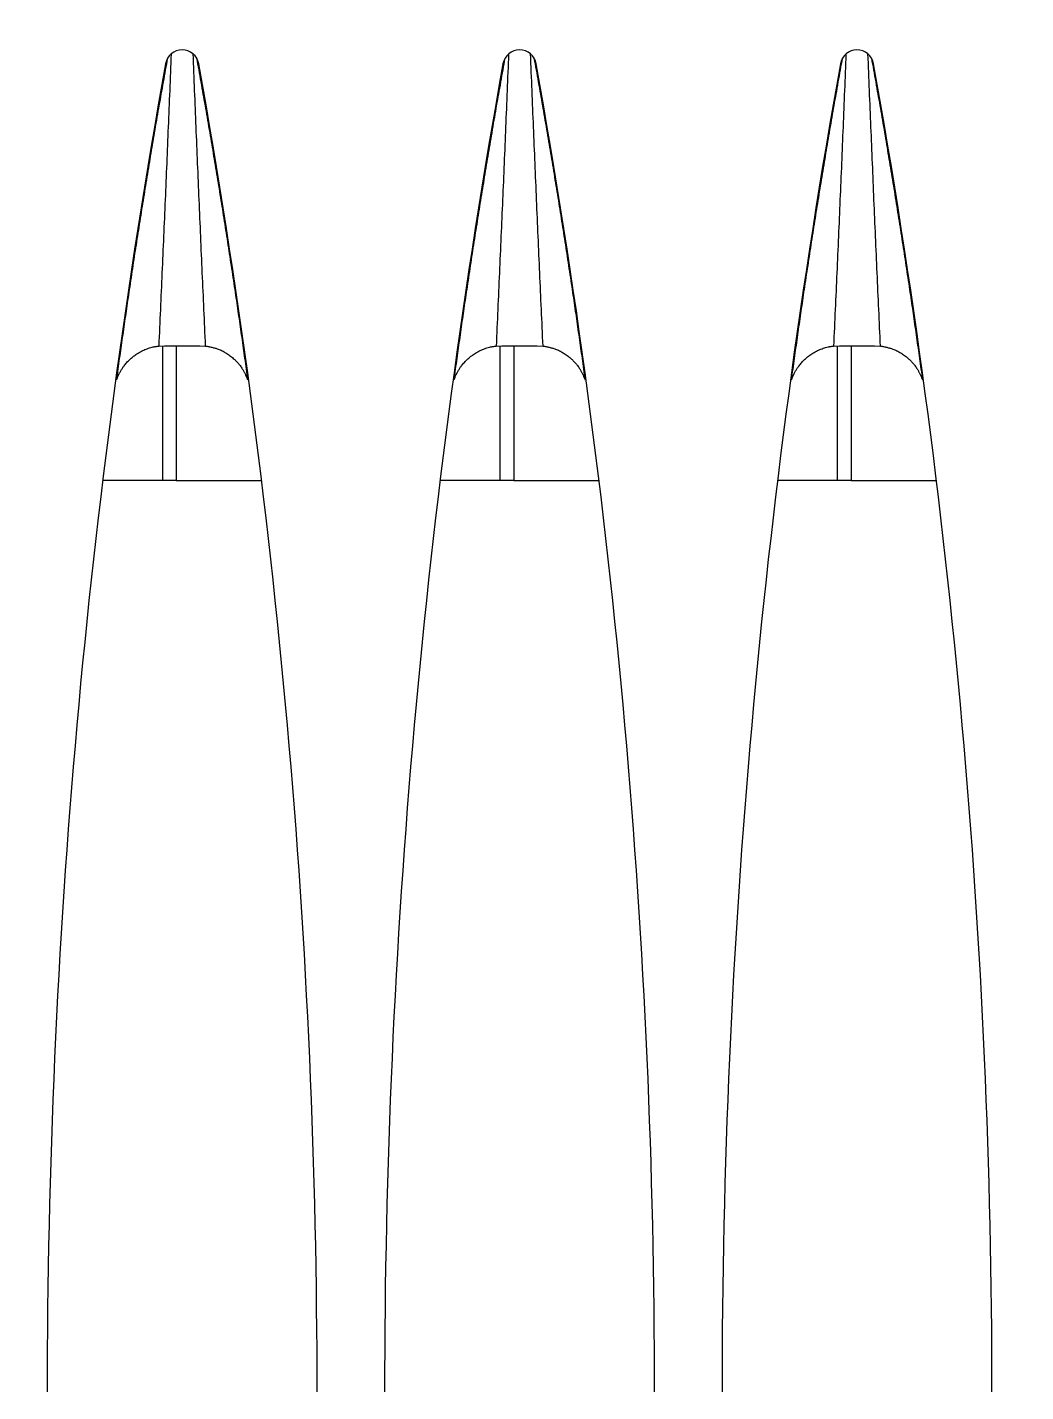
# Model space of a CAD drawing. Header units: metres. Extents: x -101133.8 to -101066.7, y -24899.3 to -24824.7.
# Drawn here: x -101108.21287 to -101108.18328, y -24833.45053 to -24833.41009 of the extents above; entities that cross this region are included whole.
import ezdxf

# ---------------------------------------------------------------- set-up
doc = ezdxf.new("R2010")
doc.units = ezdxf.units.M
doc.header["$LTSCALE"] = 0.2
doc.header["$PDSIZE"] = -5
doc.layers.add('CMT-COTATION DIVERS', color=1, linetype='Continuous')
doc.layers.add('CMT-CVC-MATERIEL', color=30, linetype='Continuous')
doc.styles.get("Standard").update_dxf_attribs({"font": 'arial.ttf'})
doc.dimstyles.get("Standard").update_dxf_attribs({"dimtxt": 0.18, "dimasz": 0.18, "dimexe": 0.18, "dimexo": 0.0625, "dimgap": 0.09, "dimtad": 0, "dimtih": 1, "dimtoh": 1, "dimdec": 4, "dimzin": 0, "dimdsep": 46, "dimtxsty": 'Standard', "dimcen": 0.09, "dimadec": 0, "dimazin": 0, "dimtfac": 1, "dimtdec": 4, "dimtofl": 0, "dimtmove": 0, "dimatfit": 3, "dimfxl": 1, "dimtolj": 1, "dimtzin": 0, "dimarcsym": 0})

# ---------------------------------------------------------------- blocks, each defined once
blk = doc.blocks.new('Cassette 600x600')
at = {"linetype": 'Continuous', "lineweight": 13}
for p, q in [((-20444.73, 372.832), (-20444.73, 375.361)), ((-20449.23, 374.73), (-20449.23, 374.764)), ((-20455.73, 373.702), (-20455.73, 373.736)), ((-20448.73, 373.527), (-20448.72, 373.7)), ((-20448.73, 372.832), (-20444.73, 372.832)), ((-20444.73, 372.832), (-20444.73, 372.421)), ((-20448.72, 372.31), (-20448.73, 372.483)), ((-20448.726, 372.421), (-20444.73, 372.421)), ((-20444.73, 372.421), (-20444.73, 370.649)), ((-20455.73, 372.274), (-20455.73, 372.308)), ((-20449.23, 371.246), (-20449.23, 371.28)), ((-20444.73, 362.832), (-20444.73, 365.361)), ((-20449.23, 364.73), (-20449.23, 364.764)), ((-20455.73, 363.702), (-20455.73, 363.736)), ((-20448.73, 363.527), (-20448.72, 363.7)), ((-20448.73, 362.832), (-20444.73, 362.832)), ((-20444.73, 362.832), (-20444.73, 362.421)), ((-20455.73, 362.274), (-20455.73, 362.308)), ((-20448.72, 362.31), (-20448.73, 362.483)), ((-20448.726, 362.421), (-20444.73, 362.421)), ((-20444.73, 362.421), (-20444.73, 360.649)), ((-20449.23, 361.246), (-20449.23, 361.28)), ((-20444.73, 352.832), (-20444.73, 355.361)), ((-20449.23, 354.73), (-20449.23, 354.764)), ((-20455.73, 353.702), (-20455.73, 353.736)), ((-20448.73, 353.527), (-20448.72, 353.7)), ((-20448.73, 352.832), (-20444.73, 352.832)), ((-20444.73, 352.832), (-20444.73, 352.421)), ((-20455.73, 352.274), (-20455.73, 352.308)), ((-20448.72, 352.31), (-20448.73, 352.483)), ((-20448.726, 352.421), (-20444.73, 352.421)), ((-20444.73, 352.421), (-20444.73, 350.649)), ((-20449.23, 351.246), (-20449.23, 351.28))]:
    blk.add_line(p, q, dxfattribs=at)
for centre, radius, start, end in [((-20417.73, 154.505), 222.5, 90, 100.18749), ((-20456.995, 373.005), 0.5, 100.1875, 259.8125), ((-20417.73, 591.505), 222.5, 259.81251, 270), ((-20417.73, 144.505), 222.5, 90, 100.18749), ((-20456.995, 363.005), 0.5, 100.1875, 259.8125), ((-20417.73, 581.505), 222.5, 259.81251, 270), ((-20417.73, 134.505), 222.5, 90, 100.18749), ((-20456.995, 353.005), 0.5, 100.1875, 259.8125), ((-20417.73, 571.505), 222.5, 259.81251, 270)]:
    blk.add_arc(centre, radius, start, end, dxfattribs=at)
for points, knots in [([(-20457.255, 373.432), (-20457.136, 373.453), (-20457.018, 373.475), (-20456.9, 373.496), (-20456.782, 373.517), (-20456.664, 373.538), (-20456.544, 373.559), (-20456.424, 373.581), (-20456.3, 373.602), (-20456.188, 373.622), (-20456.077, 373.642), (-20455.977, 373.66), (-20455.833, 373.685), (-20455.644, 373.718), (-20455.378, 373.764), (-20455.133, 373.806), (-20454.889, 373.848), (-20454.664, 373.886), (-20454.434, 373.924), (-20454.204, 373.963), (-20453.968, 374.002), (-20453.734, 374.04), (-20453.5, 374.079), (-20453.267, 374.117), (-20453.034, 374.154), (-20452.8, 374.192), (-20452.567, 374.229), (-20452.333, 374.266), (-20452.099, 374.303), (-20451.865, 374.34), (-20451.632, 374.376), (-20451.399, 374.412), (-20451.168, 374.447), (-20450.931, 374.483), (-20450.694, 374.519), (-20450.451, 374.555), (-20450.229, 374.588), (-20450.008, 374.621), (-20449.808, 374.65), (-20449.602, 374.679), (-20449.396, 374.709), (-20449.185, 374.739), (-20448.975, 374.769), (-20448.764, 374.799), (-20448.556, 374.828), (-20448.347, 374.857), (-20448.138, 374.887), (-20447.929, 374.916), (-20447.719, 374.945)], [0, 0, 0, 0, 1, 1, 1, 2, 2, 2, 3, 3, 3, 4, 4, 4, 5, 5, 5, 6, 6, 6, 7, 7, 7, 8, 8, 8, 9, 9, 9, 10, 10, 10, 11, 11, 11, 12, 12, 12, 13, 13, 13, 14, 14, 14, 15, 15, 15, 16, 16, 16, 16]), ([(-20448.72, 373.7), (-20448.714, 373.731), (-20448.708, 373.762), (-20448.702, 373.793), (-20448.696, 373.824), (-20448.689, 373.855), (-20448.682, 373.886), (-20448.675, 373.918), (-20448.666, 373.949), (-20448.658, 373.979), (-20448.649, 374.009), (-20448.641, 374.037), (-20448.628, 374.071), (-20448.615, 374.106), (-20448.597, 374.148), (-20448.578, 374.187), (-20448.559, 374.227), (-20448.538, 374.265), (-20448.516, 374.302), (-20448.493, 374.338), (-20448.469, 374.375), (-20448.441, 374.413), (-20448.413, 374.45), (-20448.381, 374.49), (-20448.354, 374.52), (-20448.327, 374.551), (-20448.306, 374.574), (-20448.282, 374.598), (-20448.257, 374.622), (-20448.23, 374.648), (-20448.202, 374.671), (-20448.175, 374.695), (-20448.147, 374.717), (-20448.116, 374.74), (-20448.084, 374.762), (-20448.049, 374.785), (-20448.021, 374.802), (-20447.993, 374.819), (-20447.972, 374.829), (-20447.949, 374.841), (-20447.926, 374.853), (-20447.9, 374.866), (-20447.874, 374.878), (-20447.849, 374.889), (-20447.823, 374.901), (-20447.797, 374.912), (-20447.772, 374.923), (-20447.745, 374.934), (-20447.719, 374.945)], [0, 0, 0, 0, 1, 1, 1, 2, 2, 2, 3, 3, 3, 4, 4, 4, 5, 5, 5, 6, 6, 6, 7, 7, 7, 8, 8, 8, 9, 9, 9, 10, 10, 10, 11, 11, 11, 12, 12, 12, 13, 13, 13, 14, 14, 14, 15, 15, 15, 16, 16, 16, 16]), ([(-20448.72, 373.7), (-20449.081, 373.684), (-20449.442, 373.668), (-20449.803, 373.651), (-20450.164, 373.635), (-20450.525, 373.619), (-20450.885, 373.603), (-20451.246, 373.587), (-20451.607, 373.571), (-20451.968, 373.556), (-20452.329, 373.54), (-20452.69, 373.524), (-20453.05, 373.509), (-20453.411, 373.494), (-20453.771, 373.479), (-20454.132, 373.464), (-20454.492, 373.449), (-20454.852, 373.434), (-20455.212, 373.419), (-20455.573, 373.404), (-20455.933, 373.39), (-20456.293, 373.375), (-20456.653, 373.36), (-20457.014, 373.346), (-20457.374, 373.331)], [0, 0, 0, 0, 1, 1, 1, 2, 2, 2, 3, 3, 3, 4, 4, 4, 5, 5, 5, 6, 6, 6, 7, 7, 7, 8, 8, 8, 8]), ([(-20448.73, 372.483), (-20448.73, 372.503), (-20448.73, 372.524), (-20448.73, 372.544), (-20448.73, 372.565), (-20448.73, 372.585), (-20448.73, 372.606), (-20448.73, 372.627), (-20448.73, 372.648), (-20448.73, 372.669), (-20448.73, 372.69), (-20448.73, 372.711), (-20448.73, 372.733), (-20448.73, 372.755), (-20448.73, 372.777), (-20448.73, 372.799), (-20448.73, 372.822), (-20448.73, 372.844), (-20448.73, 372.867), (-20448.73, 372.89), (-20448.73, 372.912), (-20448.73, 372.935), (-20448.73, 372.958), (-20448.73, 372.981), (-20448.73, 373.004), (-20448.73, 373.028), (-20448.73, 373.051), (-20448.73, 373.074), (-20448.73, 373.097), (-20448.73, 373.12), (-20448.73, 373.142), (-20448.73, 373.165), (-20448.73, 373.188), (-20448.73, 373.21), (-20448.73, 373.232), (-20448.73, 373.254), (-20448.73, 373.276), (-20448.73, 373.298), (-20448.73, 373.319), (-20448.73, 373.341), (-20448.73, 373.362), (-20448.73, 373.383), (-20448.73, 373.404), (-20448.73, 373.425), (-20448.73, 373.445), (-20448.73, 373.466), (-20448.73, 373.486), (-20448.73, 373.507), (-20448.73, 373.527)], [0, 0, 0, 0, 1, 1, 1, 2, 2, 2, 3, 3, 3, 4, 4, 4, 5, 5, 5, 6, 6, 6, 7, 7, 7, 8, 8, 8, 9, 9, 9, 10, 10, 10, 11, 11, 11, 12, 12, 12, 13, 13, 13, 14, 14, 14, 15, 15, 15, 16, 16, 16, 16]), ([(-20457.374, 372.679), (-20457.014, 372.664), (-20456.653, 372.65), (-20456.293, 372.635), (-20455.933, 372.621), (-20455.573, 372.606), (-20455.212, 372.591), (-20454.852, 372.576), (-20454.492, 372.562), (-20454.132, 372.547), (-20453.771, 372.532), (-20453.411, 372.517), (-20453.05, 372.501), (-20452.69, 372.486), (-20452.329, 372.47), (-20451.968, 372.455), (-20451.607, 372.439), (-20451.246, 372.423), (-20450.885, 372.407), (-20450.525, 372.391), (-20450.164, 372.375), (-20449.803, 372.359), (-20449.442, 372.343), (-20449.081, 372.327), (-20448.72, 372.31)], [0, 0, 0, 0, 1, 1, 1, 2, 2, 2, 3, 3, 3, 4, 4, 4, 5, 5, 5, 6, 6, 6, 7, 7, 7, 8, 8, 8, 8]), ([(-20447.719, 371.065), (-20447.929, 371.094), (-20448.138, 371.124), (-20448.347, 371.153), (-20448.556, 371.182), (-20448.764, 371.212), (-20448.975, 371.241), (-20449.185, 371.271), (-20449.396, 371.301), (-20449.602, 371.331), (-20449.808, 371.361), (-20450.008, 371.39), (-20450.229, 371.422), (-20450.451, 371.455), (-20450.694, 371.491), (-20450.931, 371.527), (-20451.168, 371.563), (-20451.399, 371.598), (-20451.632, 371.634), (-20451.865, 371.67), (-20452.099, 371.707), (-20452.333, 371.744), (-20452.567, 371.781), (-20452.8, 371.818), (-20453.034, 371.856), (-20453.267, 371.894), (-20453.5, 371.931), (-20453.734, 371.97), (-20453.968, 372.008), (-20454.204, 372.048), (-20454.434, 372.086), (-20454.664, 372.125), (-20454.888, 372.163), (-20455.133, 372.204), (-20455.378, 372.246), (-20455.644, 372.292), (-20455.833, 372.325), (-20455.977, 372.351), (-20456.077, 372.368), (-20456.188, 372.388), (-20456.3, 372.408), (-20456.424, 372.43), (-20456.544, 372.451), (-20456.664, 372.473), (-20456.782, 372.493), (-20456.9, 372.515), (-20457.018, 372.536), (-20457.136, 372.557), (-20457.255, 372.578)], [0, 0, 0, 0, 1, 1, 1, 2, 2, 2, 3, 3, 3, 4, 4, 4, 5, 5, 5, 6, 6, 6, 7, 7, 7, 8, 8, 8, 9, 9, 9, 10, 10, 10, 11, 11, 11, 12, 12, 12, 13, 13, 13, 14, 14, 14, 15, 15, 15, 16, 16, 16, 16]), ([(-20447.719, 371.065), (-20447.727, 371.068), (-20447.735, 371.071), (-20447.743, 371.074), (-20447.751, 371.077), (-20447.759, 371.08), (-20447.767, 371.083), (-20447.775, 371.086), (-20447.783, 371.089), (-20447.79, 371.092), (-20447.798, 371.095), (-20447.805, 371.098), (-20447.814, 371.101), (-20447.836, 371.111), (-20447.871, 371.126), (-20447.901, 371.141), (-20447.932, 371.156), (-20447.958, 371.17), (-20447.984, 371.186), (-20448.011, 371.202), (-20448.039, 371.219), (-20448.063, 371.235), (-20448.088, 371.251), (-20448.109, 371.266), (-20448.137, 371.288), (-20448.166, 371.311), (-20448.202, 371.34), (-20448.233, 371.368), (-20448.265, 371.397), (-20448.293, 371.424), (-20448.32, 371.453), (-20448.348, 371.483), (-20448.375, 371.514), (-20448.398, 371.543), (-20448.422, 371.571), (-20448.442, 371.598), (-20448.467, 371.635), (-20448.493, 371.672), (-20448.523, 371.72), (-20448.548, 371.767), (-20448.574, 371.813), (-20448.595, 371.857), (-20448.614, 371.902), (-20448.633, 371.946), (-20448.649, 371.99), (-20448.664, 372.039), (-20448.678, 372.088), (-20448.691, 372.142), (-20448.698, 372.178), (-20448.701, 372.19), (-20448.703, 372.2), (-20448.705, 372.211), (-20448.706, 372.221), (-20448.708, 372.233), (-20448.71, 372.244), (-20448.712, 372.255), (-20448.713, 372.266), (-20448.715, 372.277), (-20448.717, 372.288), (-20448.718, 372.299), (-20448.72, 372.31)], [0, 0, 0, 0, 1, 1, 1, 2, 2, 2, 3, 3, 3, 4, 4, 4, 5, 5, 5, 6, 6, 6, 7, 7, 7, 8, 8, 8, 9, 9, 9, 10, 10, 10, 11, 11, 11, 12, 12, 12, 13, 13, 13, 14, 14, 14, 15, 15, 15, 16, 16, 16, 17, 17, 17, 18, 18, 18, 19, 19, 19, 20, 20, 20, 20]), ([(-20457.255, 363.432), (-20457.136, 363.453), (-20457.018, 363.475), (-20456.9, 363.496), (-20456.782, 363.517), (-20456.664, 363.538), (-20456.544, 363.559), (-20456.424, 363.581), (-20456.3, 363.602), (-20456.188, 363.622), (-20456.077, 363.642), (-20455.977, 363.66), (-20455.833, 363.685), (-20455.644, 363.718), (-20455.378, 363.764), (-20455.133, 363.806), (-20454.889, 363.848), (-20454.664, 363.886), (-20454.434, 363.924), (-20454.204, 363.963), (-20453.968, 364.002), (-20453.734, 364.04), (-20453.5, 364.079), (-20453.267, 364.117), (-20453.034, 364.154), (-20452.8, 364.192), (-20452.567, 364.229), (-20452.333, 364.266), (-20452.099, 364.303), (-20451.865, 364.34), (-20451.632, 364.376), (-20451.399, 364.412), (-20451.168, 364.447), (-20450.931, 364.483), (-20450.694, 364.519), (-20450.451, 364.555), (-20450.229, 364.588), (-20450.008, 364.621), (-20449.808, 364.65), (-20449.602, 364.679), (-20449.396, 364.709), (-20449.185, 364.739), (-20448.975, 364.769), (-20448.764, 364.799), (-20448.556, 364.828), (-20448.347, 364.857), (-20448.138, 364.887), (-20447.929, 364.916), (-20447.719, 364.945)], [0, 0, 0, 0, 1, 1, 1, 2, 2, 2, 3, 3, 3, 4, 4, 4, 5, 5, 5, 6, 6, 6, 7, 7, 7, 8, 8, 8, 9, 9, 9, 10, 10, 10, 11, 11, 11, 12, 12, 12, 13, 13, 13, 14, 14, 14, 15, 15, 15, 16, 16, 16, 16]), ([(-20448.72, 363.7), (-20448.714, 363.731), (-20448.708, 363.762), (-20448.702, 363.793), (-20448.696, 363.824), (-20448.689, 363.855), (-20448.682, 363.886), (-20448.675, 363.918), (-20448.666, 363.949), (-20448.658, 363.979), (-20448.649, 364.009), (-20448.641, 364.037), (-20448.628, 364.071), (-20448.615, 364.106), (-20448.597, 364.148), (-20448.578, 364.187), (-20448.559, 364.227), (-20448.538, 364.265), (-20448.516, 364.301), (-20448.493, 364.338), (-20448.469, 364.375), (-20448.441, 364.413), (-20448.413, 364.45), (-20448.381, 364.49), (-20448.354, 364.52), (-20448.327, 364.551), (-20448.306, 364.574), (-20448.282, 364.598), (-20448.257, 364.622), (-20448.23, 364.648), (-20448.202, 364.671), (-20448.175, 364.695), (-20448.147, 364.717), (-20448.116, 364.74), (-20448.084, 364.762), (-20448.049, 364.785), (-20448.021, 364.802), (-20447.993, 364.819), (-20447.972, 364.829), (-20447.949, 364.841), (-20447.926, 364.853), (-20447.9, 364.866), (-20447.874, 364.878), (-20447.849, 364.889), (-20447.823, 364.901), (-20447.797, 364.912), (-20447.772, 364.923), (-20447.745, 364.934), (-20447.719, 364.945)], [0, 0, 0, 0, 1, 1, 1, 2, 2, 2, 3, 3, 3, 4, 4, 4, 5, 5, 5, 6, 6, 6, 7, 7, 7, 8, 8, 8, 9, 9, 9, 10, 10, 10, 11, 11, 11, 12, 12, 12, 13, 13, 13, 14, 14, 14, 15, 15, 15, 16, 16, 16, 16]), ([(-20448.72, 363.7), (-20449.081, 363.684), (-20449.442, 363.668), (-20449.803, 363.651), (-20450.164, 363.635), (-20450.525, 363.619), (-20450.885, 363.603), (-20451.246, 363.587), (-20451.607, 363.571), (-20451.968, 363.556), (-20452.329, 363.54), (-20452.69, 363.524), (-20453.05, 363.509), (-20453.411, 363.494), (-20453.771, 363.479), (-20454.132, 363.464), (-20454.492, 363.449), (-20454.852, 363.434), (-20455.212, 363.419), (-20455.573, 363.404), (-20455.933, 363.39), (-20456.293, 363.375), (-20456.653, 363.36), (-20457.014, 363.346), (-20457.374, 363.331)], [0, 0, 0, 0, 1, 1, 1, 2, 2, 2, 3, 3, 3, 4, 4, 4, 5, 5, 5, 6, 6, 6, 7, 7, 7, 8, 8, 8, 8]), ([(-20448.73, 362.483), (-20448.73, 362.503), (-20448.73, 362.524), (-20448.73, 362.544), (-20448.73, 362.565), (-20448.73, 362.585), (-20448.73, 362.606), (-20448.73, 362.627), (-20448.73, 362.648), (-20448.73, 362.669), (-20448.73, 362.69), (-20448.73, 362.711), (-20448.73, 362.733), (-20448.73, 362.755), (-20448.73, 362.777), (-20448.73, 362.799), (-20448.73, 362.822), (-20448.73, 362.844), (-20448.73, 362.867), (-20448.73, 362.89), (-20448.73, 362.912), (-20448.73, 362.935), (-20448.73, 362.958), (-20448.73, 362.981), (-20448.73, 363.004), (-20448.73, 363.028), (-20448.73, 363.051), (-20448.73, 363.074), (-20448.73, 363.097), (-20448.73, 363.119), (-20448.73, 363.142), (-20448.73, 363.165), (-20448.73, 363.188), (-20448.73, 363.21), (-20448.73, 363.232), (-20448.73, 363.254), (-20448.73, 363.276), (-20448.73, 363.298), (-20448.73, 363.319), (-20448.73, 363.341), (-20448.73, 363.362), (-20448.73, 363.383), (-20448.73, 363.404), (-20448.73, 363.425), (-20448.73, 363.445), (-20448.73, 363.466), (-20448.73, 363.486), (-20448.73, 363.507), (-20448.73, 363.527)], [0, 0, 0, 0, 1, 1, 1, 2, 2, 2, 3, 3, 3, 4, 4, 4, 5, 5, 5, 6, 6, 6, 7, 7, 7, 8, 8, 8, 9, 9, 9, 10, 10, 10, 11, 11, 11, 12, 12, 12, 13, 13, 13, 14, 14, 14, 15, 15, 15, 16, 16, 16, 16]), ([(-20457.374, 362.679), (-20457.014, 362.664), (-20456.653, 362.65), (-20456.293, 362.635), (-20455.933, 362.621), (-20455.573, 362.606), (-20455.212, 362.591), (-20454.852, 362.576), (-20454.492, 362.562), (-20454.132, 362.547), (-20453.771, 362.532), (-20453.411, 362.517), (-20453.05, 362.501), (-20452.69, 362.486), (-20452.329, 362.47), (-20451.968, 362.454), (-20451.607, 362.439), (-20451.246, 362.423), (-20450.885, 362.407), (-20450.525, 362.391), (-20450.164, 362.375), (-20449.803, 362.359), (-20449.442, 362.343), (-20449.081, 362.327), (-20448.72, 362.31)], [0, 0, 0, 0, 1, 1, 1, 2, 2, 2, 3, 3, 3, 4, 4, 4, 5, 5, 5, 6, 6, 6, 7, 7, 7, 8, 8, 8, 8]), ([(-20447.719, 361.065), (-20447.929, 361.094), (-20448.138, 361.124), (-20448.347, 361.153), (-20448.556, 361.182), (-20448.764, 361.212), (-20448.975, 361.241), (-20449.185, 361.271), (-20449.396, 361.301), (-20449.602, 361.331), (-20449.808, 361.361), (-20450.008, 361.39), (-20450.229, 361.422), (-20450.451, 361.455), (-20450.694, 361.491), (-20450.931, 361.527), (-20451.168, 361.563), (-20451.399, 361.598), (-20451.632, 361.634), (-20451.865, 361.67), (-20452.099, 361.707), (-20452.333, 361.744), (-20452.567, 361.781), (-20452.8, 361.818), (-20453.034, 361.856), (-20453.267, 361.894), (-20453.5, 361.931), (-20453.734, 361.97), (-20453.968, 362.008), (-20454.204, 362.048), (-20454.434, 362.086), (-20454.664, 362.125), (-20454.888, 362.163), (-20455.133, 362.204), (-20455.378, 362.246), (-20455.644, 362.292), (-20455.833, 362.325), (-20455.977, 362.351), (-20456.077, 362.368), (-20456.188, 362.388), (-20456.3, 362.408), (-20456.424, 362.43), (-20456.544, 362.451), (-20456.664, 362.473), (-20456.782, 362.493), (-20456.9, 362.515), (-20457.018, 362.536), (-20457.136, 362.557), (-20457.255, 362.578)], [0, 0, 0, 0, 1, 1, 1, 2, 2, 2, 3, 3, 3, 4, 4, 4, 5, 5, 5, 6, 6, 6, 7, 7, 7, 8, 8, 8, 9, 9, 9, 10, 10, 10, 11, 11, 11, 12, 12, 12, 13, 13, 13, 14, 14, 14, 15, 15, 15, 16, 16, 16, 16]), ([(-20447.719, 361.065), (-20447.727, 361.068), (-20447.735, 361.071), (-20447.743, 361.074), (-20447.751, 361.077), (-20447.759, 361.08), (-20447.767, 361.083), (-20447.775, 361.086), (-20447.783, 361.089), (-20447.79, 361.092), (-20447.798, 361.095), (-20447.805, 361.097), (-20447.814, 361.101), (-20447.836, 361.111), (-20447.871, 361.126), (-20447.901, 361.141), (-20447.932, 361.156), (-20447.958, 361.17), (-20447.984, 361.186), (-20448.011, 361.202), (-20448.039, 361.219), (-20448.063, 361.235), (-20448.088, 361.251), (-20448.109, 361.266), (-20448.137, 361.288), (-20448.166, 361.311), (-20448.202, 361.34), (-20448.233, 361.368), (-20448.265, 361.397), (-20448.293, 361.424), (-20448.32, 361.453), (-20448.348, 361.483), (-20448.375, 361.514), (-20448.398, 361.543), (-20448.422, 361.571), (-20448.442, 361.598), (-20448.467, 361.635), (-20448.493, 361.672), (-20448.523, 361.72), (-20448.548, 361.767), (-20448.574, 361.813), (-20448.595, 361.857), (-20448.614, 361.902), (-20448.633, 361.946), (-20448.649, 361.99), (-20448.664, 362.039), (-20448.678, 362.088), (-20448.691, 362.142), (-20448.698, 362.178), (-20448.701, 362.19), (-20448.703, 362.2), (-20448.705, 362.211), (-20448.706, 362.221), (-20448.708, 362.233), (-20448.71, 362.244), (-20448.712, 362.255), (-20448.713, 362.266), (-20448.715, 362.277), (-20448.717, 362.288), (-20448.718, 362.299), (-20448.72, 362.31)], [0, 0, 0, 0, 1, 1, 1, 2, 2, 2, 3, 3, 3, 4, 4, 4, 5, 5, 5, 6, 6, 6, 7, 7, 7, 8, 8, 8, 9, 9, 9, 10, 10, 10, 11, 11, 11, 12, 12, 12, 13, 13, 13, 14, 14, 14, 15, 15, 15, 16, 16, 16, 17, 17, 17, 18, 18, 18, 19, 19, 19, 20, 20, 20, 20]), ([(-20457.255, 353.432), (-20457.136, 353.453), (-20457.018, 353.475), (-20456.9, 353.496), (-20456.782, 353.517), (-20456.664, 353.538), (-20456.544, 353.559), (-20456.424, 353.581), (-20456.3, 353.602), (-20456.188, 353.622), (-20456.077, 353.642), (-20455.977, 353.66), (-20455.833, 353.685), (-20455.644, 353.718), (-20455.378, 353.764), (-20455.133, 353.806), (-20454.889, 353.848), (-20454.664, 353.886), (-20454.434, 353.924), (-20454.204, 353.963), (-20453.968, 354.002), (-20453.734, 354.04), (-20453.5, 354.079), (-20453.267, 354.117), (-20453.034, 354.154), (-20452.8, 354.192), (-20452.567, 354.229), (-20452.333, 354.266), (-20452.099, 354.303), (-20451.865, 354.34), (-20451.632, 354.376), (-20451.399, 354.412), (-20451.168, 354.447), (-20450.931, 354.483), (-20450.694, 354.519), (-20450.451, 354.555), (-20450.229, 354.588), (-20450.008, 354.621), (-20449.808, 354.65), (-20449.602, 354.679), (-20449.396, 354.709), (-20449.185, 354.739), (-20448.975, 354.769), (-20448.764, 354.799), (-20448.556, 354.828), (-20448.347, 354.857), (-20448.138, 354.887), (-20447.929, 354.916), (-20447.719, 354.945)], [0, 0, 0, 0, 1, 1, 1, 2, 2, 2, 3, 3, 3, 4, 4, 4, 5, 5, 5, 6, 6, 6, 7, 7, 7, 8, 8, 8, 9, 9, 9, 10, 10, 10, 11, 11, 11, 12, 12, 12, 13, 13, 13, 14, 14, 14, 15, 15, 15, 16, 16, 16, 16]), ([(-20448.72, 353.7), (-20448.714, 353.731), (-20448.708, 353.762), (-20448.702, 353.793), (-20448.696, 353.824), (-20448.689, 353.855), (-20448.682, 353.886), (-20448.675, 353.918), (-20448.666, 353.949), (-20448.658, 353.979), (-20448.649, 354.009), (-20448.641, 354.037), (-20448.628, 354.071), (-20448.615, 354.106), (-20448.597, 354.148), (-20448.578, 354.187), (-20448.559, 354.227), (-20448.538, 354.265), (-20448.516, 354.302), (-20448.493, 354.338), (-20448.469, 354.375), (-20448.441, 354.413), (-20448.413, 354.45), (-20448.381, 354.49), (-20448.354, 354.52), (-20448.327, 354.551), (-20448.306, 354.574), (-20448.282, 354.598), (-20448.257, 354.622), (-20448.23, 354.648), (-20448.202, 354.671), (-20448.175, 354.695), (-20448.147, 354.717), (-20448.116, 354.74), (-20448.084, 354.762), (-20448.049, 354.785), (-20448.021, 354.802), (-20447.993, 354.819), (-20447.972, 354.829), (-20447.949, 354.841), (-20447.926, 354.853), (-20447.9, 354.866), (-20447.874, 354.878), (-20447.849, 354.889), (-20447.823, 354.901), (-20447.797, 354.912), (-20447.772, 354.923), (-20447.745, 354.934), (-20447.719, 354.945)], [0, 0, 0, 0, 1, 1, 1, 2, 2, 2, 3, 3, 3, 4, 4, 4, 5, 5, 5, 6, 6, 6, 7, 7, 7, 8, 8, 8, 9, 9, 9, 10, 10, 10, 11, 11, 11, 12, 12, 12, 13, 13, 13, 14, 14, 14, 15, 15, 15, 16, 16, 16, 16]), ([(-20448.72, 353.7), (-20449.081, 353.684), (-20449.442, 353.668), (-20449.803, 353.651), (-20450.164, 353.635), (-20450.525, 353.619), (-20450.885, 353.603), (-20451.246, 353.587), (-20451.607, 353.571), (-20451.968, 353.556), (-20452.329, 353.54), (-20452.69, 353.524), (-20453.05, 353.509), (-20453.411, 353.494), (-20453.771, 353.479), (-20454.132, 353.464), (-20454.492, 353.449), (-20454.852, 353.434), (-20455.212, 353.419), (-20455.573, 353.404), (-20455.933, 353.39), (-20456.293, 353.375), (-20456.653, 353.36), (-20457.014, 353.346), (-20457.374, 353.331)], [0, 0, 0, 0, 1, 1, 1, 2, 2, 2, 3, 3, 3, 4, 4, 4, 5, 5, 5, 6, 6, 6, 7, 7, 7, 8, 8, 8, 8]), ([(-20448.73, 352.483), (-20448.73, 352.503), (-20448.73, 352.524), (-20448.73, 352.544), (-20448.73, 352.565), (-20448.73, 352.585), (-20448.73, 352.606), (-20448.73, 352.627), (-20448.73, 352.648), (-20448.73, 352.669), (-20448.73, 352.69), (-20448.73, 352.711), (-20448.73, 352.733), (-20448.73, 352.755), (-20448.73, 352.777), (-20448.73, 352.799), (-20448.73, 352.822), (-20448.73, 352.844), (-20448.73, 352.867), (-20448.73, 352.89), (-20448.73, 352.912), (-20448.73, 352.935), (-20448.73, 352.958), (-20448.73, 352.981), (-20448.73, 353.004), (-20448.73, 353.028), (-20448.73, 353.051), (-20448.73, 353.074), (-20448.73, 353.097), (-20448.73, 353.119), (-20448.73, 353.142), (-20448.73, 353.165), (-20448.73, 353.188), (-20448.73, 353.21), (-20448.73, 353.232), (-20448.73, 353.254), (-20448.73, 353.276), (-20448.73, 353.298), (-20448.73, 353.319), (-20448.73, 353.341), (-20448.73, 353.362), (-20448.73, 353.383), (-20448.73, 353.404), (-20448.73, 353.425), (-20448.73, 353.445), (-20448.73, 353.466), (-20448.73, 353.486), (-20448.73, 353.507), (-20448.73, 353.527)], [0, 0, 0, 0, 1, 1, 1, 2, 2, 2, 3, 3, 3, 4, 4, 4, 5, 5, 5, 6, 6, 6, 7, 7, 7, 8, 8, 8, 9, 9, 9, 10, 10, 10, 11, 11, 11, 12, 12, 12, 13, 13, 13, 14, 14, 14, 15, 15, 15, 16, 16, 16, 16]), ([(-20457.374, 352.679), (-20457.014, 352.664), (-20456.653, 352.65), (-20456.293, 352.635), (-20455.933, 352.621), (-20455.573, 352.606), (-20455.212, 352.591), (-20454.852, 352.576), (-20454.492, 352.562), (-20454.132, 352.547), (-20453.771, 352.532), (-20453.411, 352.517), (-20453.05, 352.501), (-20452.69, 352.486), (-20452.329, 352.47), (-20451.968, 352.454), (-20451.607, 352.439), (-20451.246, 352.423), (-20450.885, 352.407), (-20450.525, 352.391), (-20450.164, 352.375), (-20449.803, 352.359), (-20449.442, 352.343), (-20449.081, 352.327), (-20448.72, 352.31)], [0, 0, 0, 0, 1, 1, 1, 2, 2, 2, 3, 3, 3, 4, 4, 4, 5, 5, 5, 6, 6, 6, 7, 7, 7, 8, 8, 8, 8]), ([(-20447.719, 351.065), (-20447.929, 351.094), (-20448.138, 351.124), (-20448.347, 351.153), (-20448.556, 351.182), (-20448.764, 351.212), (-20448.975, 351.241), (-20449.185, 351.271), (-20449.396, 351.301), (-20449.602, 351.331), (-20449.808, 351.361), (-20450.008, 351.39), (-20450.229, 351.422), (-20450.451, 351.455), (-20450.694, 351.491), (-20450.931, 351.527), (-20451.168, 351.563), (-20451.399, 351.598), (-20451.632, 351.634), (-20451.865, 351.67), (-20452.099, 351.707), (-20452.333, 351.744), (-20452.567, 351.781), (-20452.8, 351.818), (-20453.034, 351.856), (-20453.267, 351.894), (-20453.5, 351.931), (-20453.734, 351.97), (-20453.968, 352.008), (-20454.204, 352.048), (-20454.434, 352.086), (-20454.664, 352.125), (-20454.888, 352.163), (-20455.133, 352.204), (-20455.378, 352.246), (-20455.644, 352.292), (-20455.833, 352.325), (-20455.977, 352.351), (-20456.077, 352.368), (-20456.188, 352.388), (-20456.3, 352.408), (-20456.424, 352.43), (-20456.544, 352.451), (-20456.664, 352.473), (-20456.782, 352.493), (-20456.9, 352.515), (-20457.018, 352.536), (-20457.136, 352.557), (-20457.255, 352.578)], [0, 0, 0, 0, 1, 1, 1, 2, 2, 2, 3, 3, 3, 4, 4, 4, 5, 5, 5, 6, 6, 6, 7, 7, 7, 8, 8, 8, 9, 9, 9, 10, 10, 10, 11, 11, 11, 12, 12, 12, 13, 13, 13, 14, 14, 14, 15, 15, 15, 16, 16, 16, 16]), ([(-20447.719, 351.065), (-20447.727, 351.068), (-20447.735, 351.071), (-20447.743, 351.074), (-20447.751, 351.077), (-20447.759, 351.08), (-20447.767, 351.083), (-20447.775, 351.086), (-20447.783, 351.089), (-20447.79, 351.092), (-20447.798, 351.095), (-20447.805, 351.097), (-20447.814, 351.101), (-20447.836, 351.111), (-20447.871, 351.126), (-20447.901, 351.141), (-20447.932, 351.156), (-20447.958, 351.17), (-20447.984, 351.186), (-20448.011, 351.202), (-20448.039, 351.219), (-20448.063, 351.235), (-20448.088, 351.251), (-20448.109, 351.266), (-20448.137, 351.288), (-20448.166, 351.311), (-20448.202, 351.34), (-20448.233, 351.368), (-20448.265, 351.397), (-20448.293, 351.424), (-20448.32, 351.453), (-20448.348, 351.483), (-20448.375, 351.514), (-20448.398, 351.543), (-20448.422, 351.571), (-20448.442, 351.598), (-20448.467, 351.635), (-20448.493, 351.672), (-20448.523, 351.72), (-20448.548, 351.767), (-20448.574, 351.813), (-20448.595, 351.857), (-20448.614, 351.902), (-20448.633, 351.946), (-20448.649, 351.99), (-20448.664, 352.039), (-20448.678, 352.088), (-20448.691, 352.142), (-20448.698, 352.178), (-20448.701, 352.19), (-20448.703, 352.2), (-20448.705, 352.211), (-20448.706, 352.221), (-20448.708, 352.233), (-20448.71, 352.244), (-20448.712, 352.255), (-20448.713, 352.266), (-20448.715, 352.277), (-20448.717, 352.288), (-20448.718, 352.299), (-20448.72, 352.31)], [0, 0, 0, 0, 1, 1, 1, 2, 2, 2, 3, 3, 3, 4, 4, 4, 5, 5, 5, 6, 6, 6, 7, 7, 7, 8, 8, 8, 9, 9, 9, 10, 10, 10, 11, 11, 11, 12, 12, 12, 13, 13, 13, 14, 14, 14, 15, 15, 15, 16, 16, 16, 17, 17, 17, 18, 18, 18, 19, 19, 19, 20, 20, 20, 20])]:
    blk.add_open_spline(points, degree=3, knots=knots, dxfattribs=at)
blk = doc.blocks.new('COT-45')
at = {"color": 0}
for p, q in [((0, -1), (0, 1)), ((-1, 0), (1, 0))]:
    blk.add_line(p, q, dxfattribs=at)
at = {"color": 0, "const_width": 0.4}
blk.add_lwpolyline([(-0.4419, -0.4419), (0.4419, 0.4419)], dxfattribs=at)
blk = doc.blocks.new('*D86')
at = {"layer": 'CMT-COTATION DIVERS', "color": 0, "lineweight": -2}
for p, q in [((-101106.435908, -24831.696781), (-101106.435908, -24834.830787)), ((-101108.843698, -24834.019494), (-101108.843698, -24834.830787)), ((-101108.818698, -24834.780787), (-101106.460908, -24834.780787))]:
    blk.add_line(p, q, dxfattribs=at)
at = {"layer": 'Defpoints', "color": 0, "lineweight": 15}
for p in [(-101106.435908, -24831.666781), (-101108.843698, -24833.989494), (-101106.435908, -24834.780787)]:
    blk.add_point(p, dxfattribs=at)
at = {"layer": 'CMT-COTATION DIVERS', "color": 0, "lineweight": -2, "xscale": 0.025, "yscale": 0.025, "zscale": 0.025, "rotation": 180}
blk.add_blockref('COT-45', (-101108.843698, -24834.780787), dxfattribs=at)
at = {"layer": 'CMT-COTATION DIVERS', "color": 0, "lineweight": -2, "xscale": 0.025, "yscale": 0.025, "zscale": 0.025}
blk.add_blockref('COT-45', (-101106.435908, -24834.780787), dxfattribs=at)
at = {"layer": 'CMT-COTATION DIVERS', "color": 0, "lineweight": 15, "insert": (-101107.639803, -24834.705633), "char_height": 0.075, "attachment_point": 5}
blk.add_mtext('\\A1;241', dxfattribs=at)

msp = doc.modelspace()

# ---------------------------------------------------------------- block references
at = {"layer": 'CMT-CVC-MATERIEL', "xscale": 0.001, "yscale": 0.001, "zscale": 0.001, "rotation": 270}
msp.add_blockref('Cassette 600x600', (-101108.561286, -24853.868258), dxfattribs=at)

# ---------------------------------------------------------------- dimensions: what is measured, and where the dimension line sits
at = {"layer": 'CMT-COTATION DIVERS', "lineweight": 15}
dim = msp.add_linear_dim(base=(-101106.435908, -24834.780787), p1=(-101108.843698, -24833.989494), p2=(-101106.435908, -24831.666781), dimstyle='Standard', override={"dimscale": 0.05, "dimtxt": 1.5, "dimasz": 0.5, "dimexe": 1, "dimexo": 0.6, "dimgap": 0.75, "dimtad": 1, "dimtih": 0, "dimtoh": 0, "dimdec": 0, "dimlfac": 100, "dimblk": 'COT-45', "dimcen": 0, "dimadec": 2, "dimazin": 2, "dimtdec": 2, "dimtix": 1, "dimtmove": 1, "dimfrac": 1}, dxfattribs=at)
dim.commit()
dim.dimension.update_dxf_attribs({"geometry": '*D86', "text_midpoint": (-101107.639803, -24834.705633)})

doc.saveas('drawing.dxf')
